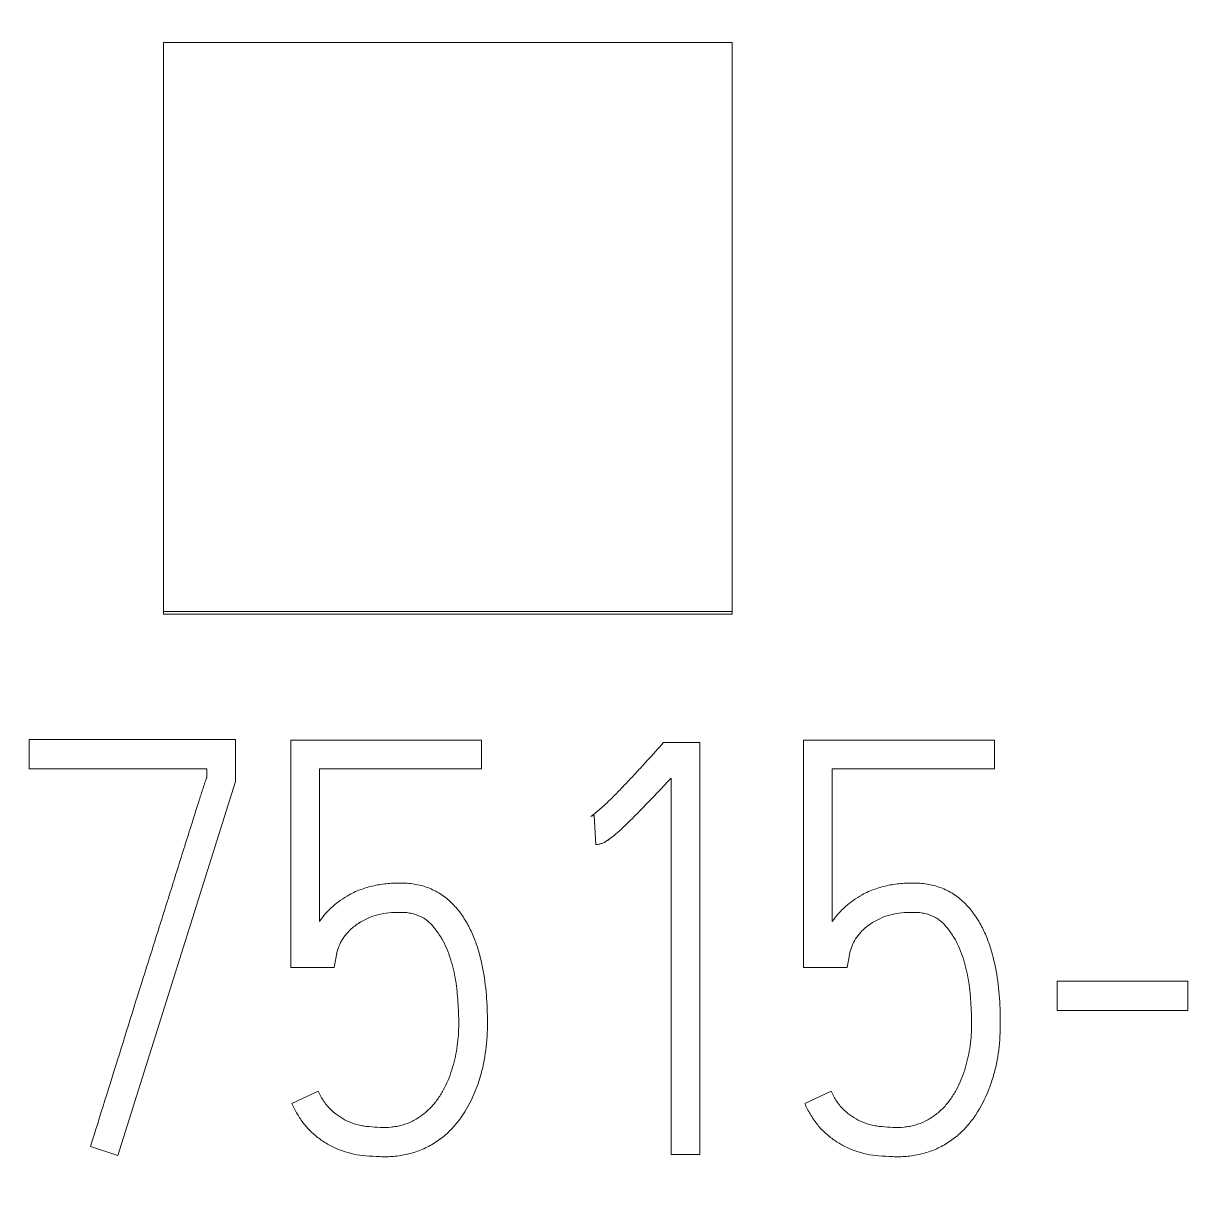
# Model space of a CAD drawing. Header units: millimetres. Extents: x 1359 to 3577, y 1333 to 3557.
# Drawn here: x 2575.03 to 2579.568, y 3322.741 to 3327.255 of the extents above; entities that cross this region are included whole.
import ezdxf

# ---------------------------------------------------------------- set-up
doc = ezdxf.new("R2010")
doc.units = ezdxf.units.MM
doc.set_wipeout_variables(frame=1)
doc.layers.add('000-PI-Oprema', color=30, linetype='Continuous', lineweight=5)
doc.layers.add('002-PI-Kabelska kanalica', color=150, linetype='Continuous')

# ---------------------------------------------------------------- blocks, each defined once
blk = doc.blocks.new('6ES7515-2AN03-0AB0')
blk.add_wipeout([(49766.6555, 38535.9127), (49836.4555, 38535.9127), (49836.4555, 38388.9127), (49766.6555, 38388.9127)])
at = {"layer": '000-PI-Oprema', "color": 0, "linetype": 'ByBlock', "lineweight": 0}
for p, q in [((49785.6555, 38533.0114), (49785.6555, 38530.8111)), ((49787.8555, 38533.0114), (49785.6555, 38533.0114)), ((49785.6555, 38533.0114), (49785.6555, 38530.8111)), ((49787.8555, 38533.0114), (49785.6555, 38533.0114)), ((49787.8555, 38530.8111), (49787.8555, 38533.0114)), ((49787.8555, 38530.8111), (49787.8555, 38533.0114)), ((49785.6555, 38530.8111), (49785.6555, 38530.8)), ((49785.6555, 38530.8111), (49787.8555, 38530.8111)), ((49785.6555, 38530.8111), (49785.6555, 38530.8)), ((49785.6555, 38530.8111), (49787.8555, 38530.8111)), ((49787.8555, 38530.8), (49785.6555, 38530.8)), ((49787.8555, 38530.8), (49785.6555, 38530.8)), ((49787.8555, 38530.8111), (49787.8555, 38530.8)), ((49787.8555, 38530.8111), (49787.8555, 38530.8)), ((49785.1359, 38530.3151), (49785.1359, 38530.2017)), ((49785.9349, 38530.3151), (49785.1359, 38530.3151)), ((49785.1359, 38530.3151), (49785.1359, 38530.2017)), ((49785.9349, 38530.3151), (49785.1359, 38530.3151)), ((49785.9349, 38530.153), (49785.9349, 38530.3151)), ((49785.9349, 38530.153), (49785.9349, 38530.3151)), ((49786.1479, 38530.3127), (49786.1479, 38529.4341)), ((49786.8868, 38530.3127), (49786.1479, 38530.3127)), ((49786.1479, 38530.3127), (49786.1479, 38529.4341)), ((49786.8868, 38530.3127), (49786.1479, 38530.3127)), ((49786.8868, 38530.2017), (49786.8868, 38530.3127)), ((49786.8868, 38530.2017), (49786.8868, 38530.3127)), ((49787.5908, 38530.3042), (49787.5753, 38530.2863)), ((49787.5908, 38530.3042), (49787.5753, 38530.2863)), ((49787.7306, 38530.3042), (49787.5908, 38530.3042)), ((49787.7306, 38530.3042), (49787.5908, 38530.3042)), ((49787.7306, 38528.7107), (49787.7306, 38530.3041)), ((49787.7306, 38528.7107), (49787.7306, 38530.3041)), ((49788.1321, 38530.3127), (49788.1321, 38529.4341)), ((49788.871, 38530.3127), (49788.1321, 38530.3127)), ((49788.1321, 38530.3127), (49788.1321, 38529.4341)), ((49788.871, 38530.3127), (49788.1321, 38530.3127)), ((49788.871, 38530.2017), (49788.871, 38530.3127)), ((49788.871, 38530.2017), (49788.871, 38530.3127)), ((49785.1359, 38530.2017), (49785.824, 38530.2017)), ((49785.1359, 38530.2017), (49785.824, 38530.2017)), ((49785.824, 38530.2017), (49785.824, 38530.1709)), ((49785.824, 38530.2017), (49785.824, 38530.1709)), ((49786.2589, 38529.6116), (49786.2589, 38530.2017)), ((49786.2589, 38530.2017), (49786.8868, 38530.2017)), ((49786.2589, 38529.6116), (49786.2589, 38530.2017)), ((49786.2589, 38530.2017), (49786.8868, 38530.2017)), ((49788.2431, 38529.6116), (49788.2431, 38530.2017)), ((49788.2431, 38530.2017), (49788.871, 38530.2017)), ((49788.2431, 38529.6116), (49788.2431, 38530.2017)), ((49788.2431, 38530.2017), (49788.871, 38530.2017)), ((49785.4797, 38528.7062), (49785.9349, 38530.153)), ((49785.4797, 38528.7062), (49785.9349, 38530.153)), ((49787.6196, 38530.1664), (49787.6196, 38528.7107)), ((49787.6196, 38530.1664), (49787.6196, 38528.7107)), ((49787.3087, 38530.0176), (49787.3221, 38530.0221)), ((49787.3087, 38530.0176), (49787.3221, 38530.0221)), ((49787.3221, 38530.0221), (49787.329, 38529.9091)), ((49787.3221, 38530.0221), (49787.329, 38529.9091)), ((49786.3166, 38529.4341), (49786.3255, 38529.4828)), ((49786.3166, 38529.4341), (49786.3255, 38529.4828)), ((49788.3008, 38529.4341), (49788.3098, 38529.4828)), ((49788.3008, 38529.4341), (49788.3098, 38529.4828)), ((49786.1479, 38529.4341), (49786.3166, 38529.4341)), ((49786.1479, 38529.4341), (49786.3166, 38529.4341)), ((49788.1321, 38529.4341), (49788.3008, 38529.4341)), ((49788.1321, 38529.4341), (49788.3008, 38529.4341)), ((49789.1133, 38529.3808), (49789.1133, 38529.2674)), ((49789.6193, 38529.3808), (49789.1133, 38529.3808)), ((49789.1133, 38529.3808), (49789.1133, 38529.2674)), ((49789.6193, 38529.3808), (49789.1133, 38529.3808)), ((49789.6193, 38529.2674), (49789.6193, 38529.3808)), ((49789.6193, 38529.2674), (49789.6193, 38529.3808)), ((49789.1133, 38529.2674), (49789.6193, 38529.2674)), ((49789.1133, 38529.2674), (49789.6193, 38529.2674)), ((49786.2544, 38528.9549), (49786.1524, 38528.9082)), ((49786.2544, 38528.9549), (49786.1524, 38528.9082)), ((49788.2386, 38528.9549), (49788.1366, 38528.9082)), ((49788.2386, 38528.9549), (49788.1366, 38528.9082)), ((49785.3732, 38528.7415), (49785.4797, 38528.7062)), ((49785.3732, 38528.7415), (49785.4797, 38528.7062)), ((49787.6196, 38528.7107), (49787.7306, 38528.7107)), ((49787.6196, 38528.7107), (49787.7306, 38528.7107))]:
    blk.add_line(p, q, dxfattribs=at)
for points, knots in [([(49787.5753, 38530.2863), (49787.5541, 38530.2628), (49787.5328, 38530.2395), (49787.5008, 38530.2047), (49787.4901, 38530.193), (49787.4686, 38530.1699), (49787.4577, 38530.1584), (49787.436, 38530.1355), (49787.425, 38530.1241), (49787.403, 38530.1014), (49787.3919, 38530.0902), (49787.3749, 38530.0738), (49787.3691, 38530.0684), (49787.3575, 38530.0577), (49787.3516, 38530.0525), (49787.3397, 38530.0421), (49787.3338, 38530.037), (49787.3247, 38530.0294), (49787.3216, 38530.0269), (49787.3153, 38530.022), (49787.3122, 38530.0197), (49787.3087, 38530.0176)], [0, 0, 0, 0, 0.25, 0.25, 0.375, 0.375, 0.5, 0.5, 0.625, 0.625, 0.75, 0.75, 0.8125, 0.8125, 0.875, 0.875, 0.9375, 0.9375, 0.96875, 0.96875, 1, 1, 1, 1]), ([(49787.5753, 38530.2863), (49787.5541, 38530.2628), (49787.5328, 38530.2395), (49787.5008, 38530.2047), (49787.4901, 38530.193), (49787.4686, 38530.1699), (49787.4577, 38530.1584), (49787.436, 38530.1355), (49787.425, 38530.1241), (49787.403, 38530.1014), (49787.3919, 38530.0902), (49787.3749, 38530.0738), (49787.3691, 38530.0684), (49787.3575, 38530.0577), (49787.3516, 38530.0525), (49787.3397, 38530.0421), (49787.3338, 38530.037), (49787.3247, 38530.0294), (49787.3216, 38530.0269), (49787.3153, 38530.022), (49787.3122, 38530.0197), (49787.3087, 38530.0176)], [0, 0, 0, 0, 0.25, 0.25, 0.375, 0.375, 0.5, 0.5, 0.625, 0.625, 0.75, 0.75, 0.8125, 0.8125, 0.875, 0.875, 0.9375, 0.9375, 0.96875, 0.96875, 1, 1, 1, 1]), ([(49785.824, 38530.1709), (49785.8235, 38530.17), (49785.8232, 38530.1691), (49785.8225, 38530.1672), (49785.8215, 38530.1645), (49785.8193, 38530.158), (49785.8149, 38530.1451), (49785.8064, 38530.1191), (49785.7992, 38530.0968), (49785.785, 38530.0522), (49785.7756, 38530.0224), (49785.7569, 38529.9629), (49785.7474, 38529.9331), (49785.7286, 38529.8736), (49785.7192, 38529.8438), (49785.6912, 38529.7544), (49785.6723, 38529.6949), (49785.6349, 38529.5757), (49785.6162, 38529.5162), (49785.5597, 38529.3375), (49785.5225, 38529.2183), (49785.448, 38528.9799), (49785.4108, 38528.8607), (49785.3732, 38528.7415)], [0, 0, 0, 0, 0.001953, 0.001953, 0.003906, 0.007813, 0.015625, 0.03125, 0.0625, 0.0625, 0.125, 0.125, 0.1875, 0.1875, 0.25, 0.25, 0.375, 0.375, 0.5, 0.5, 0.75, 0.75, 1, 1, 1, 1]), ([(49785.824, 38530.1709), (49785.8235, 38530.17), (49785.8232, 38530.1691), (49785.8225, 38530.1672), (49785.8215, 38530.1645), (49785.8193, 38530.158), (49785.8149, 38530.1451), (49785.8064, 38530.1191), (49785.7992, 38530.0968), (49785.785, 38530.0522), (49785.7756, 38530.0224), (49785.7569, 38529.9629), (49785.7474, 38529.9331), (49785.7286, 38529.8736), (49785.7192, 38529.8438), (49785.6912, 38529.7544), (49785.6723, 38529.6949), (49785.6349, 38529.5757), (49785.6162, 38529.5162), (49785.5597, 38529.3375), (49785.5225, 38529.2183), (49785.448, 38528.9799), (49785.4108, 38528.8607), (49785.3732, 38528.7415)], [0, 0, 0, 0, 0.001953, 0.001953, 0.003906, 0.007813, 0.015625, 0.03125, 0.0625, 0.0625, 0.125, 0.125, 0.1875, 0.1875, 0.25, 0.25, 0.375, 0.375, 0.5, 0.5, 0.75, 0.75, 1, 1, 1, 1]), ([(49787.3977, 38529.9433), (49787.4078, 38529.9516), (49787.4176, 38529.9604), (49787.4369, 38529.9782), (49787.4464, 38529.9873), (49787.4746, 38530.0147), (49787.4931, 38530.0333), (49787.548, 38530.0897), (49787.5839, 38530.1279), (49787.6196, 38530.1664)], [0, 0, 0, 0, 0.125, 0.125, 0.25, 0.25, 0.5, 0.5, 1, 1, 1, 1]), ([(49787.3977, 38529.9433), (49787.4078, 38529.9516), (49787.4176, 38529.9604), (49787.4369, 38529.9782), (49787.4464, 38529.9873), (49787.4746, 38530.0147), (49787.4931, 38530.0333), (49787.548, 38530.0897), (49787.5839, 38530.1279), (49787.6196, 38530.1664)], [0, 0, 0, 0, 0.125, 0.125, 0.25, 0.25, 0.5, 0.5, 1, 1, 1, 1]), ([(49787.329, 38529.9091), (49787.333, 38529.9091), (49787.3369, 38529.9097), (49787.3446, 38529.9113), (49787.3484, 38529.9124), (49787.3522, 38529.9136)], [0, 0, 0, 0, 0.5, 0.5, 1, 1, 1, 1]), ([(49787.329, 38529.9091), (49787.333, 38529.9091), (49787.3369, 38529.9097), (49787.3446, 38529.9113), (49787.3484, 38529.9124), (49787.3522, 38529.9136)], [0, 0, 0, 0, 0.5, 0.5, 1, 1, 1, 1]), ([(49787.3977, 38529.9433), (49787.3906, 38529.9376), (49787.3834, 38529.932), (49787.3723, 38529.9242), (49787.3685, 38529.9216), (49787.3626, 38529.9182), (49787.3606, 38529.9171), (49787.3565, 38529.9151), (49787.3544, 38529.9143), (49787.3522, 38529.9136)], [0, 0, 0, 0, 0.5, 0.5, 0.75, 0.75, 0.875, 0.875, 1, 1, 1, 1]), ([(49787.3522, 38529.9136), (49787.3544, 38529.9143), (49787.3565, 38529.9151), (49787.3606, 38529.9171), (49787.3626, 38529.9182), (49787.3685, 38529.9216), (49787.3723, 38529.9241), (49787.3834, 38529.932), (49787.3906, 38529.9376), (49787.3977, 38529.9433)], [0, 0, 0, 0, 0.125, 0.125, 0.25, 0.25, 0.5, 0.5, 1, 1, 1, 1]), ([(49787.3977, 38529.9433), (49787.3906, 38529.9376), (49787.3834, 38529.932), (49787.3723, 38529.9242), (49787.3685, 38529.9216), (49787.3626, 38529.9182), (49787.3606, 38529.9171), (49787.3565, 38529.9151), (49787.3544, 38529.9143), (49787.3522, 38529.9136)], [0, 0, 0, 0, 0.5, 0.5, 0.75, 0.75, 0.875, 0.875, 1, 1, 1, 1]), ([(49787.3522, 38529.9136), (49787.3544, 38529.9143), (49787.3565, 38529.9151), (49787.3606, 38529.9171), (49787.3626, 38529.9182), (49787.3685, 38529.9216), (49787.3723, 38529.9241), (49787.3834, 38529.932), (49787.3906, 38529.9376), (49787.3977, 38529.9433)], [0, 0, 0, 0, 0.125, 0.125, 0.25, 0.25, 0.5, 0.5, 1, 1, 1, 1]), ([(49786.4385, 38528.705), (49786.4564, 38528.7038), (49786.4744, 38528.7027), (49786.5012, 38528.7018), (49786.5101, 38528.7016), (49786.528, 38528.7019), (49786.5547, 38528.7032), (49786.5812, 38528.7073), (49786.6077, 38528.7134), (49786.6165, 38528.7158), (49786.6338, 38528.7213), (49786.6423, 38528.7243), (49786.6673, 38528.7344), (49786.6833, 38528.7424), (49786.7066, 38528.7563), (49786.7142, 38528.7613), (49786.7289, 38528.7719), (49786.7502, 38528.7885), (49786.7693, 38528.8074), (49786.793, 38528.8345), (49786.8039, 38528.849), (49786.8338, 38528.8938), (49786.85, 38528.9256), (49786.8699, 38528.9755), (49786.8758, 38528.9926), (49786.8861, 38529.0269), (49786.8904, 38529.0442), (49786.9012, 38529.0964), (49786.9056, 38529.1317), (49786.9087, 38529.1851), (49786.9092, 38529.203), (49786.9091, 38529.2388), (49786.9088, 38529.2567), (49786.9067, 38529.3102), (49786.9039, 38529.3457), (49786.8943, 38529.4163), (49786.8876, 38529.4513), (49786.8732, 38529.5034), (49786.8677, 38529.5206), (49786.855, 38529.5542), (49786.8479, 38529.5707), (49786.8316, 38529.6028), (49786.8224, 38529.6185), (49786.8022, 38529.6481), (49786.7911, 38529.6621), (49786.7726, 38529.6816), (49786.7662, 38529.6878), (49786.7526, 38529.6998), (49786.7454, 38529.7055), (49786.7232, 38529.7213), (49786.7076, 38529.7302), (49786.6827, 38529.7411), (49786.6741, 38529.7443), (49786.6567, 38529.7498), (49786.6479, 38529.7521), (49786.6213, 38529.7576), (49786.6032, 38529.7596), (49786.5758, 38529.7605), (49786.5667, 38529.7604), (49786.5486, 38529.7599), (49786.5395, 38529.7595), (49786.5125, 38529.7574), (49786.4768, 38529.7527), (49786.4418, 38529.7432), (49786.4072, 38529.731), (49786.3904, 38529.7237), (49786.3743, 38529.7149)], [0, 0, 0, 0, 0.03125, 0.03125, 0.046875, 0.046875, 0.0625, 0.09375, 0.09375, 0.109375, 0.109375, 0.125, 0.125, 0.15625, 0.15625, 0.171875, 0.171875, 0.1875, 0.21875, 0.21875, 0.25, 0.25, 0.3125, 0.3125, 0.34375, 0.34375, 0.375, 0.375, 0.4375, 0.4375, 0.46875, 0.46875, 0.5, 0.5, 0.5625, 0.5625, 0.625, 0.625, 0.65625, 0.65625, 0.6875, 0.6875, 0.71875, 0.71875, 0.75, 0.75, 0.765625, 0.765625, 0.78125, 0.78125, 0.8125, 0.8125, 0.828125, 0.828125, 0.84375, 0.84375, 0.875, 0.875, 0.890625, 0.890625, 0.90625, 0.90625, 0.9375, 0.96875, 0.96875, 1, 1, 1, 1]), ([(49786.4385, 38528.705), (49786.4564, 38528.7038), (49786.4744, 38528.7027), (49786.5012, 38528.7018), (49786.5101, 38528.7016), (49786.528, 38528.7019), (49786.5547, 38528.7032), (49786.5812, 38528.7073), (49786.6077, 38528.7134), (49786.6165, 38528.7158), (49786.6338, 38528.7213), (49786.6423, 38528.7243), (49786.6673, 38528.7344), (49786.6833, 38528.7424), (49786.7066, 38528.7563), (49786.7142, 38528.7613), (49786.7289, 38528.7719), (49786.7502, 38528.7885), (49786.7693, 38528.8074), (49786.793, 38528.8345), (49786.8039, 38528.849), (49786.8338, 38528.8938), (49786.85, 38528.9256), (49786.8699, 38528.9755), (49786.8758, 38528.9926), (49786.8861, 38529.0269), (49786.8904, 38529.0442), (49786.9012, 38529.0964), (49786.9056, 38529.1317), (49786.9087, 38529.1851), (49786.9092, 38529.203), (49786.9091, 38529.2388), (49786.9088, 38529.2567), (49786.9067, 38529.3102), (49786.9039, 38529.3457), (49786.8943, 38529.4163), (49786.8876, 38529.4513), (49786.8732, 38529.5034), (49786.8677, 38529.5206), (49786.855, 38529.5542), (49786.8479, 38529.5707), (49786.8316, 38529.6028), (49786.8224, 38529.6185), (49786.8022, 38529.6481), (49786.7911, 38529.6621), (49786.7726, 38529.6816), (49786.7662, 38529.6878), (49786.7526, 38529.6998), (49786.7454, 38529.7055), (49786.7232, 38529.7213), (49786.7076, 38529.7302), (49786.6827, 38529.7411), (49786.6741, 38529.7443), (49786.6567, 38529.7498), (49786.6479, 38529.7521), (49786.6213, 38529.7576), (49786.6032, 38529.7596), (49786.5758, 38529.7605), (49786.5667, 38529.7604), (49786.5486, 38529.7599), (49786.5395, 38529.7595), (49786.5125, 38529.7574), (49786.4768, 38529.7527), (49786.4418, 38529.7432), (49786.4072, 38529.731), (49786.3904, 38529.7237), (49786.3743, 38529.7149)], [0, 0, 0, 0, 0.03125, 0.03125, 0.046875, 0.046875, 0.0625, 0.09375, 0.09375, 0.109375, 0.109375, 0.125, 0.125, 0.15625, 0.15625, 0.171875, 0.171875, 0.1875, 0.21875, 0.21875, 0.25, 0.25, 0.3125, 0.3125, 0.34375, 0.34375, 0.375, 0.375, 0.4375, 0.4375, 0.46875, 0.46875, 0.5, 0.5, 0.5625, 0.5625, 0.625, 0.625, 0.65625, 0.65625, 0.6875, 0.6875, 0.71875, 0.71875, 0.75, 0.75, 0.765625, 0.765625, 0.78125, 0.78125, 0.8125, 0.8125, 0.828125, 0.828125, 0.84375, 0.84375, 0.875, 0.875, 0.890625, 0.890625, 0.90625, 0.90625, 0.9375, 0.96875, 0.96875, 1, 1, 1, 1]), ([(49788.4227, 38528.705), (49788.4407, 38528.7038), (49788.4586, 38528.7027), (49788.4854, 38528.7018), (49788.4944, 38528.7016), (49788.5122, 38528.7019), (49788.5389, 38528.7032), (49788.5655, 38528.7073), (49788.5919, 38528.7134), (49788.6007, 38528.7158), (49788.618, 38528.7213), (49788.6265, 38528.7243), (49788.6515, 38528.7344), (49788.6676, 38528.7424), (49788.6908, 38528.7563), (49788.6984, 38528.7613), (49788.7131, 38528.7719), (49788.7345, 38528.7885), (49788.7536, 38528.8074), (49788.7772, 38528.8345), (49788.7882, 38528.849), (49788.8181, 38528.8938), (49788.8342, 38528.9256), (49788.8541, 38528.9755), (49788.86, 38528.9926), (49788.8703, 38529.0269), (49788.8747, 38529.0442), (49788.8855, 38529.0964), (49788.8898, 38529.1317), (49788.893, 38529.1851), (49788.8934, 38529.203), (49788.8934, 38529.2388), (49788.893, 38529.2567), (49788.8909, 38529.3102), (49788.8881, 38529.3457), (49788.8785, 38529.4163), (49788.8718, 38529.4513), (49788.8574, 38529.5034), (49788.8519, 38529.5206), (49788.8392, 38529.5542), (49788.8321, 38529.5707), (49788.8158, 38529.6028), (49788.8066, 38529.6185), (49788.7864, 38529.6481), (49788.7753, 38529.6621), (49788.7568, 38529.6816), (49788.7504, 38529.6878), (49788.7368, 38529.6998), (49788.7296, 38529.7055), (49788.7075, 38529.7213), (49788.6918, 38529.7302), (49788.6669, 38529.7411), (49788.6583, 38529.7443), (49788.6409, 38529.7498), (49788.6321, 38529.7521), (49788.6055, 38529.7576), (49788.5875, 38529.7596), (49788.5601, 38529.7605), (49788.5509, 38529.7604), (49788.5328, 38529.7599), (49788.5238, 38529.7595), (49788.4967, 38529.7574), (49788.461, 38529.7527), (49788.426, 38529.7432), (49788.3914, 38529.731), (49788.3746, 38529.7237), (49788.3585, 38529.7149)], [0, 0, 0, 0, 0.03125, 0.03125, 0.046875, 0.046875, 0.0625, 0.09375, 0.09375, 0.109375, 0.109375, 0.125, 0.125, 0.15625, 0.15625, 0.171875, 0.171875, 0.1875, 0.21875, 0.21875, 0.25, 0.25, 0.3125, 0.3125, 0.34375, 0.34375, 0.375, 0.375, 0.4375, 0.4375, 0.46875, 0.46875, 0.5, 0.5, 0.5625, 0.5625, 0.625, 0.625, 0.65625, 0.65625, 0.6875, 0.6875, 0.71875, 0.71875, 0.75, 0.75, 0.765625, 0.765625, 0.78125, 0.78125, 0.8125, 0.8125, 0.828125, 0.828125, 0.84375, 0.84375, 0.875, 0.875, 0.890625, 0.890625, 0.90625, 0.90625, 0.9375, 0.96875, 0.96875, 1, 1, 1, 1]), ([(49788.4227, 38528.705), (49788.4407, 38528.7038), (49788.4586, 38528.7027), (49788.4854, 38528.7018), (49788.4944, 38528.7016), (49788.5122, 38528.7019), (49788.5389, 38528.7032), (49788.5655, 38528.7073), (49788.5919, 38528.7134), (49788.6007, 38528.7158), (49788.618, 38528.7213), (49788.6265, 38528.7243), (49788.6515, 38528.7344), (49788.6676, 38528.7424), (49788.6908, 38528.7563), (49788.6984, 38528.7613), (49788.7131, 38528.7719), (49788.7345, 38528.7885), (49788.7536, 38528.8074), (49788.7772, 38528.8345), (49788.7882, 38528.849), (49788.8181, 38528.8938), (49788.8342, 38528.9256), (49788.8541, 38528.9755), (49788.86, 38528.9926), (49788.8703, 38529.0269), (49788.8747, 38529.0442), (49788.8855, 38529.0964), (49788.8898, 38529.1317), (49788.893, 38529.1851), (49788.8934, 38529.203), (49788.8934, 38529.2388), (49788.893, 38529.2567), (49788.8909, 38529.3102), (49788.8881, 38529.3457), (49788.8785, 38529.4163), (49788.8718, 38529.4513), (49788.8574, 38529.5034), (49788.8519, 38529.5206), (49788.8392, 38529.5542), (49788.8321, 38529.5707), (49788.8158, 38529.6028), (49788.8066, 38529.6185), (49788.7864, 38529.6481), (49788.7753, 38529.6621), (49788.7568, 38529.6816), (49788.7504, 38529.6878), (49788.7368, 38529.6998), (49788.7296, 38529.7055), (49788.7075, 38529.7213), (49788.6918, 38529.7302), (49788.6669, 38529.7411), (49788.6583, 38529.7443), (49788.6409, 38529.7498), (49788.6321, 38529.7521), (49788.6055, 38529.7576), (49788.5875, 38529.7596), (49788.5601, 38529.7605), (49788.5509, 38529.7604), (49788.5328, 38529.7599), (49788.5238, 38529.7595), (49788.4967, 38529.7574), (49788.461, 38529.7527), (49788.426, 38529.7432), (49788.3914, 38529.731), (49788.3746, 38529.7237), (49788.3585, 38529.7149)], [0, 0, 0, 0, 0.03125, 0.03125, 0.046875, 0.046875, 0.0625, 0.09375, 0.09375, 0.109375, 0.109375, 0.125, 0.125, 0.15625, 0.15625, 0.171875, 0.171875, 0.1875, 0.21875, 0.21875, 0.25, 0.25, 0.3125, 0.3125, 0.34375, 0.34375, 0.375, 0.375, 0.4375, 0.4375, 0.46875, 0.46875, 0.5, 0.5, 0.5625, 0.5625, 0.625, 0.625, 0.65625, 0.65625, 0.6875, 0.6875, 0.71875, 0.71875, 0.75, 0.75, 0.765625, 0.765625, 0.78125, 0.78125, 0.8125, 0.8125, 0.828125, 0.828125, 0.84375, 0.84375, 0.875, 0.875, 0.890625, 0.890625, 0.90625, 0.90625, 0.9375, 0.96875, 0.96875, 1, 1, 1, 1]), ([(49786.3743, 38529.7149), (49786.3516, 38529.702), (49786.3301, 38529.687), (49786.301, 38529.661), (49786.2917, 38529.6518), (49786.2744, 38529.6324), (49786.2664, 38529.6223), (49786.2589, 38529.6116)], [0, 0, 0, 0, 0.5, 0.5, 0.75, 0.75, 1, 1, 1, 1]), ([(49786.3743, 38529.7149), (49786.3516, 38529.702), (49786.3301, 38529.687), (49786.301, 38529.661), (49786.2917, 38529.6518), (49786.2744, 38529.6324), (49786.2664, 38529.6223), (49786.2589, 38529.6116)], [0, 0, 0, 0, 0.5, 0.5, 0.75, 0.75, 1, 1, 1, 1]), ([(49788.3585, 38529.7149), (49788.3358, 38529.702), (49788.3143, 38529.687), (49788.2852, 38529.661), (49788.276, 38529.6518), (49788.2587, 38529.6324), (49788.2506, 38529.6223), (49788.2431, 38529.6116)], [0, 0, 0, 0, 0.5, 0.5, 0.75, 0.75, 1, 1, 1, 1]), ([(49788.3585, 38529.7149), (49788.3358, 38529.702), (49788.3143, 38529.687), (49788.2852, 38529.661), (49788.276, 38529.6518), (49788.2587, 38529.6324), (49788.2506, 38529.6223), (49788.2431, 38529.6116)], [0, 0, 0, 0, 0.5, 0.5, 0.75, 0.75, 1, 1, 1, 1]), ([(49786.4454, 38529.6238), (49786.4584, 38529.63), (49786.4719, 38529.6344), (49786.4994, 38529.6411), (49786.5136, 38529.6434), (49786.5419, 38529.6463), (49786.5561, 38529.6469), (49786.5774, 38529.647), (49786.5846, 38529.6469), (49786.5988, 38529.6457), (49786.6059, 38529.6447), (49786.627, 38529.6406), (49786.6405, 38529.6361), (49786.6662, 38529.6229), (49786.6776, 38529.6146), (49786.6928, 38529.5995), (49786.6975, 38529.5941), (49786.7067, 38529.5831), (49786.7197, 38529.5662), (49786.731, 38529.5482), (49786.7446, 38529.5232), (49786.7506, 38529.5101), (49786.7609, 38529.4838), (49786.7652, 38529.4703), (49786.7772, 38529.4298), (49786.7833, 38529.4023), (49786.7886, 38529.3672), (49786.7895, 38529.3602), (49786.7911, 38529.3461), (49786.7918, 38529.339), (49786.7937, 38529.3179), (49786.7948, 38529.3038), (49786.7966, 38529.2757), (49786.7973, 38529.2616), (49786.7982, 38529.2334), (49786.7984, 38529.2193), (49786.7975, 38529.177), (49786.7952, 38529.1488), (49786.7864, 38529.0924), (49786.78, 38529.0647), (49786.7671, 38529.0242), (49786.7622, 38529.0108), (49786.7511, 38528.9845), (49786.7449, 38528.9715), (49786.7312, 38528.9466), (49786.7238, 38528.9345), (49786.7114, 38528.9172), (49786.707, 38528.9115), (49786.6978, 38528.9006), (49786.6929, 38528.8952), (49786.6778, 38528.8798), (49786.6616, 38528.8658), (49786.6438, 38528.8538), (49786.6316, 38528.8462), (49786.6253, 38528.8426), (49786.606, 38528.8329), (49786.586, 38528.8253), (49786.5652, 38528.8205), (49786.551, 38528.8179), (49786.5438, 38528.8169), (49786.5223, 38528.8149), (49786.508, 38528.8149), (49786.4794, 38528.8158), (49786.4652, 38528.8168), (49786.4439, 38528.8188), (49786.4367, 38528.8196), (49786.4226, 38528.8217), (49786.4155, 38528.8231), (49786.3944, 38528.8284), (49786.3808, 38528.8332), (49786.3678, 38528.8395)], [0, 0, 0, 0, 0.03125, 0.03125, 0.0625, 0.0625, 0.09375, 0.09375, 0.109375, 0.109375, 0.125, 0.125, 0.15625, 0.15625, 0.1875, 0.1875, 0.203125, 0.203125, 0.21875, 0.25, 0.25, 0.28125, 0.28125, 0.3125, 0.3125, 0.375, 0.375, 0.390625, 0.390625, 0.40625, 0.40625, 0.4375, 0.4375, 0.46875, 0.46875, 0.5, 0.5, 0.5625, 0.5625, 0.625, 0.625, 0.65625, 0.65625, 0.6875, 0.6875, 0.71875, 0.71875, 0.734375, 0.734375, 0.75, 0.75, 0.78125, 0.796875, 0.796875, 0.8125, 0.8125, 0.84375, 0.859375, 0.859375, 0.875, 0.875, 0.90625, 0.90625, 0.9375, 0.9375, 0.953125, 0.953125, 0.96875, 0.96875, 1, 1, 1, 1]), ([(49786.4454, 38529.6238), (49786.4584, 38529.63), (49786.4719, 38529.6344), (49786.4994, 38529.6411), (49786.5136, 38529.6434), (49786.5419, 38529.6463), (49786.5561, 38529.6469), (49786.5774, 38529.647), (49786.5846, 38529.6469), (49786.5988, 38529.6457), (49786.6059, 38529.6447), (49786.627, 38529.6406), (49786.6405, 38529.6361), (49786.6662, 38529.6229), (49786.6776, 38529.6146), (49786.6928, 38529.5995), (49786.6975, 38529.5941), (49786.7067, 38529.5831), (49786.7197, 38529.5662), (49786.731, 38529.5482), (49786.7446, 38529.5232), (49786.7506, 38529.5101), (49786.7609, 38529.4838), (49786.7652, 38529.4703), (49786.7772, 38529.4298), (49786.7833, 38529.4023), (49786.7886, 38529.3672), (49786.7895, 38529.3602), (49786.7911, 38529.3461), (49786.7918, 38529.339), (49786.7937, 38529.3179), (49786.7948, 38529.3038), (49786.7966, 38529.2757), (49786.7973, 38529.2616), (49786.7982, 38529.2334), (49786.7984, 38529.2193), (49786.7975, 38529.177), (49786.7952, 38529.1488), (49786.7864, 38529.0924), (49786.78, 38529.0647), (49786.7671, 38529.0242), (49786.7622, 38529.0108), (49786.7511, 38528.9845), (49786.7449, 38528.9715), (49786.7312, 38528.9466), (49786.7238, 38528.9345), (49786.7114, 38528.9172), (49786.707, 38528.9115), (49786.6978, 38528.9006), (49786.6929, 38528.8952), (49786.6778, 38528.8798), (49786.6616, 38528.8658), (49786.6438, 38528.8538), (49786.6316, 38528.8462), (49786.6253, 38528.8426), (49786.606, 38528.8329), (49786.586, 38528.8253), (49786.5652, 38528.8205), (49786.551, 38528.8179), (49786.5438, 38528.8169), (49786.5223, 38528.8149), (49786.508, 38528.8149), (49786.4794, 38528.8158), (49786.4652, 38528.8168), (49786.4439, 38528.8188), (49786.4367, 38528.8196), (49786.4226, 38528.8217), (49786.4155, 38528.8231), (49786.3944, 38528.8284), (49786.3808, 38528.8332), (49786.3678, 38528.8395)], [0, 0, 0, 0, 0.03125, 0.03125, 0.0625, 0.0625, 0.09375, 0.09375, 0.109375, 0.109375, 0.125, 0.125, 0.15625, 0.15625, 0.1875, 0.1875, 0.203125, 0.203125, 0.21875, 0.25, 0.25, 0.28125, 0.28125, 0.3125, 0.3125, 0.375, 0.375, 0.390625, 0.390625, 0.40625, 0.40625, 0.4375, 0.4375, 0.46875, 0.46875, 0.5, 0.5, 0.5625, 0.5625, 0.625, 0.625, 0.65625, 0.65625, 0.6875, 0.6875, 0.71875, 0.71875, 0.734375, 0.734375, 0.75, 0.75, 0.78125, 0.796875, 0.796875, 0.8125, 0.8125, 0.84375, 0.859375, 0.859375, 0.875, 0.875, 0.90625, 0.90625, 0.9375, 0.9375, 0.953125, 0.953125, 0.96875, 0.96875, 1, 1, 1, 1]), ([(49788.4296, 38529.6238), (49788.4426, 38529.63), (49788.4561, 38529.6344), (49788.4836, 38529.6411), (49788.4978, 38529.6434), (49788.5262, 38529.6463), (49788.5404, 38529.6469), (49788.5617, 38529.647), (49788.5688, 38529.6469), (49788.583, 38529.6457), (49788.5902, 38529.6447), (49788.6112, 38529.6406), (49788.6248, 38529.6361), (49788.6504, 38529.6229), (49788.6618, 38529.6146), (49788.677, 38529.5995), (49788.6818, 38529.5941), (49788.6909, 38529.5831), (49788.7039, 38529.5662), (49788.7152, 38529.5482), (49788.7288, 38529.5232), (49788.7348, 38529.5101), (49788.7451, 38529.4838), (49788.7495, 38529.4703), (49788.7614, 38529.4298), (49788.7675, 38529.4023), (49788.7728, 38529.3672), (49788.7737, 38529.3602), (49788.7754, 38529.3461), (49788.776, 38529.339), (49788.7779, 38529.3179), (49788.779, 38529.3038), (49788.7808, 38529.2757), (49788.7815, 38529.2616), (49788.7824, 38529.2334), (49788.7826, 38529.2193), (49788.7818, 38529.177), (49788.7794, 38529.1488), (49788.7706, 38529.0924), (49788.7642, 38529.0647), (49788.7513, 38529.0242), (49788.7464, 38529.0108), (49788.7353, 38528.9845), (49788.7291, 38528.9715), (49788.7155, 38528.9466), (49788.708, 38528.9345), (49788.6956, 38528.9172), (49788.6912, 38528.9115), (49788.682, 38528.9006), (49788.6771, 38528.8952), (49788.662, 38528.8798), (49788.6458, 38528.8658), (49788.6281, 38528.8538), (49788.6159, 38528.8462), (49788.6095, 38528.8426), (49788.5902, 38528.8329), (49788.5703, 38528.8253), (49788.5494, 38528.8205), (49788.5353, 38528.8179), (49788.5281, 38528.8169), (49788.5065, 38528.8149), (49788.4922, 38528.8149), (49788.4637, 38528.8158), (49788.4494, 38528.8168), (49788.4281, 38528.8188), (49788.421, 38528.8196), (49788.4068, 38528.8217), (49788.3997, 38528.8231), (49788.3786, 38528.8284), (49788.3651, 38528.8332), (49788.352, 38528.8395)], [0, 0, 0, 0, 0.03125, 0.03125, 0.0625, 0.0625, 0.09375, 0.09375, 0.109375, 0.109375, 0.125, 0.125, 0.15625, 0.15625, 0.1875, 0.1875, 0.203125, 0.203125, 0.21875, 0.25, 0.25, 0.28125, 0.28125, 0.3125, 0.3125, 0.375, 0.375, 0.390625, 0.390625, 0.40625, 0.40625, 0.4375, 0.4375, 0.46875, 0.46875, 0.5, 0.5, 0.5625, 0.5625, 0.625, 0.625, 0.65625, 0.65625, 0.6875, 0.6875, 0.71875, 0.71875, 0.734375, 0.734375, 0.75, 0.75, 0.78125, 0.796875, 0.796875, 0.8125, 0.8125, 0.84375, 0.859375, 0.859375, 0.875, 0.875, 0.90625, 0.90625, 0.9375, 0.9375, 0.953125, 0.953125, 0.96875, 0.96875, 1, 1, 1, 1]), ([(49788.4296, 38529.6238), (49788.4426, 38529.63), (49788.4561, 38529.6344), (49788.4836, 38529.6411), (49788.4978, 38529.6434), (49788.5262, 38529.6463), (49788.5404, 38529.6469), (49788.5617, 38529.647), (49788.5688, 38529.6469), (49788.583, 38529.6457), (49788.5902, 38529.6447), (49788.6112, 38529.6406), (49788.6248, 38529.6361), (49788.6504, 38529.6229), (49788.6618, 38529.6146), (49788.677, 38529.5995), (49788.6818, 38529.5941), (49788.6909, 38529.5831), (49788.7039, 38529.5662), (49788.7152, 38529.5482), (49788.7288, 38529.5232), (49788.7348, 38529.5101), (49788.7451, 38529.4838), (49788.7495, 38529.4703), (49788.7614, 38529.4298), (49788.7675, 38529.4023), (49788.7728, 38529.3672), (49788.7737, 38529.3602), (49788.7754, 38529.3461), (49788.776, 38529.339), (49788.7779, 38529.3179), (49788.779, 38529.3038), (49788.7808, 38529.2757), (49788.7815, 38529.2616), (49788.7824, 38529.2334), (49788.7826, 38529.2193), (49788.7818, 38529.177), (49788.7794, 38529.1488), (49788.7706, 38529.0924), (49788.7642, 38529.0647), (49788.7513, 38529.0242), (49788.7464, 38529.0108), (49788.7353, 38528.9845), (49788.7291, 38528.9715), (49788.7155, 38528.9466), (49788.708, 38528.9345), (49788.6956, 38528.9172), (49788.6912, 38528.9115), (49788.682, 38528.9006), (49788.6771, 38528.8952), (49788.662, 38528.8798), (49788.6458, 38528.8658), (49788.6281, 38528.8538), (49788.6159, 38528.8462), (49788.6095, 38528.8426), (49788.5902, 38528.8329), (49788.5703, 38528.8253), (49788.5494, 38528.8205), (49788.5353, 38528.8179), (49788.5281, 38528.8169), (49788.5065, 38528.8149), (49788.4922, 38528.8149), (49788.4637, 38528.8158), (49788.4494, 38528.8168), (49788.4281, 38528.8188), (49788.421, 38528.8196), (49788.4068, 38528.8217), (49788.3997, 38528.8231), (49788.3786, 38528.8284), (49788.3651, 38528.8332), (49788.352, 38528.8395)], [0, 0, 0, 0, 0.03125, 0.03125, 0.0625, 0.0625, 0.09375, 0.09375, 0.109375, 0.109375, 0.125, 0.125, 0.15625, 0.15625, 0.1875, 0.1875, 0.203125, 0.203125, 0.21875, 0.25, 0.25, 0.28125, 0.28125, 0.3125, 0.3125, 0.375, 0.375, 0.390625, 0.390625, 0.40625, 0.40625, 0.4375, 0.4375, 0.46875, 0.46875, 0.5, 0.5, 0.5625, 0.5625, 0.625, 0.625, 0.65625, 0.65625, 0.6875, 0.6875, 0.71875, 0.71875, 0.734375, 0.734375, 0.75, 0.75, 0.78125, 0.796875, 0.796875, 0.8125, 0.8125, 0.84375, 0.859375, 0.859375, 0.875, 0.875, 0.90625, 0.90625, 0.9375, 0.9375, 0.953125, 0.953125, 0.96875, 0.96875, 1, 1, 1, 1]), ([(49786.3698, 38529.5706), (49786.3802, 38529.5821), (49786.3922, 38529.592), (49786.4179, 38529.6095), (49786.4315, 38529.617), (49786.4454, 38529.6238)], [0, 0, 0, 0, 0.5, 0.5, 1, 1, 1, 1]), ([(49786.4454, 38529.6238), (49786.4315, 38529.617), (49786.4178, 38529.6095), (49786.3922, 38529.592), (49786.3802, 38529.5822), (49786.3698, 38529.5706)], [0, 0, 0, 0, 0.5, 0.5, 1, 1, 1, 1]), ([(49786.3698, 38529.5706), (49786.3802, 38529.5821), (49786.3922, 38529.592), (49786.4179, 38529.6095), (49786.4315, 38529.617), (49786.4454, 38529.6238)], [0, 0, 0, 0, 0.5, 0.5, 1, 1, 1, 1]), ([(49786.4454, 38529.6238), (49786.4315, 38529.617), (49786.4178, 38529.6095), (49786.3922, 38529.592), (49786.3802, 38529.5822), (49786.3698, 38529.5706)], [0, 0, 0, 0, 0.5, 0.5, 1, 1, 1, 1]), ([(49788.3541, 38529.5706), (49788.3644, 38529.5821), (49788.3765, 38529.592), (49788.4021, 38529.6095), (49788.4157, 38529.617), (49788.4296, 38529.6238)], [0, 0, 0, 0, 0.5, 0.5, 1, 1, 1, 1]), ([(49788.4296, 38529.6238), (49788.4157, 38529.617), (49788.4021, 38529.6095), (49788.3764, 38529.592), (49788.3644, 38529.5822), (49788.3541, 38529.5706)], [0, 0, 0, 0, 0.5, 0.5, 1, 1, 1, 1]), ([(49788.3541, 38529.5706), (49788.3644, 38529.5821), (49788.3765, 38529.592), (49788.4021, 38529.6095), (49788.4157, 38529.617), (49788.4296, 38529.6238)], [0, 0, 0, 0, 0.5, 0.5, 1, 1, 1, 1]), ([(49788.4296, 38529.6238), (49788.4157, 38529.617), (49788.4021, 38529.6095), (49788.3764, 38529.592), (49788.3644, 38529.5822), (49788.3541, 38529.5706)], [0, 0, 0, 0, 0.5, 0.5, 1, 1, 1, 1]), ([(49786.3698, 38529.5706), (49786.3625, 38529.5623), (49786.3556, 38529.5536), (49786.3433, 38529.5352), (49786.338, 38529.5254), (49786.3345, 38529.5149)], [0, 0, 0, 0, 0.5, 0.5, 1, 1, 1, 1]), ([(49786.3345, 38529.5149), (49786.338, 38529.5254), (49786.3433, 38529.5352), (49786.3556, 38529.5536), (49786.3625, 38529.5623), (49786.3698, 38529.5706)], [0, 0, 0, 0, 0.5, 0.5, 1, 1, 1, 1]), ([(49786.3698, 38529.5706), (49786.3625, 38529.5623), (49786.3556, 38529.5536), (49786.3433, 38529.5352), (49786.338, 38529.5254), (49786.3345, 38529.5149)], [0, 0, 0, 0, 0.5, 0.5, 1, 1, 1, 1]), ([(49786.3345, 38529.5149), (49786.338, 38529.5254), (49786.3433, 38529.5352), (49786.3556, 38529.5536), (49786.3625, 38529.5623), (49786.3698, 38529.5706)], [0, 0, 0, 0, 0.5, 0.5, 1, 1, 1, 1]), ([(49788.3541, 38529.5706), (49788.3467, 38529.5623), (49788.3398, 38529.5536), (49788.3275, 38529.5352), (49788.3222, 38529.5254), (49788.3187, 38529.5149)], [0, 0, 0, 0, 0.5, 0.5, 1, 1, 1, 1]), ([(49788.3187, 38529.5149), (49788.3222, 38529.5254), (49788.3275, 38529.5352), (49788.3398, 38529.5536), (49788.3467, 38529.5623), (49788.3541, 38529.5706)], [0, 0, 0, 0, 0.5, 0.5, 1, 1, 1, 1]), ([(49788.3541, 38529.5706), (49788.3467, 38529.5623), (49788.3398, 38529.5536), (49788.3275, 38529.5352), (49788.3222, 38529.5254), (49788.3187, 38529.5149)], [0, 0, 0, 0, 0.5, 0.5, 1, 1, 1, 1]), ([(49788.3187, 38529.5149), (49788.3222, 38529.5254), (49788.3275, 38529.5352), (49788.3398, 38529.5536), (49788.3467, 38529.5623), (49788.3541, 38529.5706)], [0, 0, 0, 0, 0.5, 0.5, 1, 1, 1, 1]), ([(49786.3255, 38529.4828), (49786.3255, 38529.4842), (49786.3257, 38529.4856), (49786.3263, 38529.4883), (49786.3266, 38529.4897), (49786.3276, 38529.4937), (49786.3283, 38529.4964), (49786.3308, 38529.5044), (49786.3326, 38529.5097), (49786.3345, 38529.5149)], [0, 0, 0, 0, 0.125, 0.125, 0.25, 0.25, 0.5, 0.5, 1, 1, 1, 1]), ([(49786.3255, 38529.4828), (49786.3255, 38529.4842), (49786.3257, 38529.4856), (49786.3263, 38529.4883), (49786.3266, 38529.4897), (49786.3276, 38529.4937), (49786.3283, 38529.4964), (49786.3308, 38529.5044), (49786.3326, 38529.5097), (49786.3345, 38529.5149)], [0, 0, 0, 0, 0.125, 0.125, 0.25, 0.25, 0.5, 0.5, 1, 1, 1, 1]), ([(49788.3098, 38529.4828), (49788.3098, 38529.4842), (49788.31, 38529.4856), (49788.3105, 38529.4883), (49788.3108, 38529.4897), (49788.3118, 38529.4937), (49788.3126, 38529.4964), (49788.315, 38529.5044), (49788.3168, 38529.5097), (49788.3187, 38529.5149)], [0, 0, 0, 0, 0.125, 0.125, 0.25, 0.25, 0.5, 0.5, 1, 1, 1, 1]), ([(49788.3098, 38529.4828), (49788.3098, 38529.4842), (49788.31, 38529.4856), (49788.3105, 38529.4883), (49788.3108, 38529.4897), (49788.3118, 38529.4937), (49788.3126, 38529.4964), (49788.315, 38529.5044), (49788.3168, 38529.5097), (49788.3187, 38529.5149)], [0, 0, 0, 0, 0.125, 0.125, 0.25, 0.25, 0.5, 0.5, 1, 1, 1, 1]), ([(49786.3056, 38528.8818), (49786.2944, 38528.8918), (49786.2848, 38528.9034), (49786.2679, 38528.9282), (49786.2607, 38528.9413), (49786.2544, 38528.9549)], [0, 0, 0, 0, 0.5, 0.5, 1, 1, 1, 1]), ([(49786.3056, 38528.8818), (49786.2944, 38528.8918), (49786.2848, 38528.9034), (49786.2679, 38528.9282), (49786.2607, 38528.9413), (49786.2544, 38528.9549)], [0, 0, 0, 0, 0.5, 0.5, 1, 1, 1, 1]), ([(49788.2898, 38528.8818), (49788.2786, 38528.8918), (49788.269, 38528.9034), (49788.2522, 38528.9282), (49788.245, 38528.9413), (49788.2386, 38528.9549)], [0, 0, 0, 0, 0.5, 0.5, 1, 1, 1, 1]), ([(49788.2898, 38528.8818), (49788.2786, 38528.8918), (49788.269, 38528.9034), (49788.2522, 38528.9282), (49788.245, 38528.9413), (49788.2386, 38528.9549)], [0, 0, 0, 0, 0.5, 0.5, 1, 1, 1, 1]), ([(49786.1524, 38528.9082), (49786.1588, 38528.8941), (49786.1658, 38528.8804), (49786.1812, 38528.854), (49786.1896, 38528.8412), (49786.2084, 38528.8169), (49786.2189, 38528.8052), (49786.2359, 38528.7897), (49786.2418, 38528.7848), (49786.2538, 38528.7753), (49786.2599, 38528.7707), (49786.2787, 38528.7575), (49786.2918, 38528.7495), (49786.3125, 38528.7388), (49786.3195, 38528.7355), (49786.3337, 38528.7295), (49786.3409, 38528.7268), (49786.3627, 38528.7194), (49786.3775, 38528.7152), (49786.4076, 38528.7086), (49786.423, 38528.7062), (49786.4385, 38528.705)], [0, 0, 0, 0, 0.125, 0.125, 0.25, 0.25, 0.375, 0.375, 0.4375, 0.4375, 0.5, 0.5, 0.625, 0.625, 0.6875, 0.6875, 0.75, 0.75, 0.875, 0.875, 1, 1, 1, 1]), ([(49786.1524, 38528.9082), (49786.1588, 38528.8941), (49786.1658, 38528.8804), (49786.1812, 38528.854), (49786.1896, 38528.8412), (49786.2084, 38528.8169), (49786.2189, 38528.8052), (49786.2359, 38528.7897), (49786.2418, 38528.7848), (49786.2538, 38528.7753), (49786.2599, 38528.7707), (49786.2787, 38528.7575), (49786.2918, 38528.7495), (49786.3125, 38528.7388), (49786.3195, 38528.7355), (49786.3337, 38528.7295), (49786.3409, 38528.7268), (49786.3627, 38528.7194), (49786.3775, 38528.7152), (49786.4076, 38528.7086), (49786.423, 38528.7062), (49786.4385, 38528.705)], [0, 0, 0, 0, 0.125, 0.125, 0.25, 0.25, 0.375, 0.375, 0.4375, 0.4375, 0.5, 0.5, 0.625, 0.625, 0.6875, 0.6875, 0.75, 0.75, 0.875, 0.875, 1, 1, 1, 1]), ([(49788.1366, 38528.9082), (49788.143, 38528.8941), (49788.15, 38528.8804), (49788.1654, 38528.854), (49788.1739, 38528.8412), (49788.1927, 38528.8169), (49788.2032, 38528.8052), (49788.2201, 38528.7897), (49788.226, 38528.7848), (49788.238, 38528.7753), (49788.2442, 38528.7707), (49788.263, 38528.7575), (49788.276, 38528.7495), (49788.2967, 38528.7388), (49788.3037, 38528.7355), (49788.3179, 38528.7295), (49788.3251, 38528.7268), (49788.3469, 38528.7194), (49788.3617, 38528.7152), (49788.3919, 38528.7086), (49788.4073, 38528.7062), (49788.4227, 38528.705)], [0, 0, 0, 0, 0.125, 0.125, 0.25, 0.25, 0.375, 0.375, 0.4375, 0.4375, 0.5, 0.5, 0.625, 0.625, 0.6875, 0.6875, 0.75, 0.75, 0.875, 0.875, 1, 1, 1, 1]), ([(49788.1366, 38528.9082), (49788.143, 38528.8941), (49788.15, 38528.8804), (49788.1654, 38528.854), (49788.1739, 38528.8412), (49788.1927, 38528.8169), (49788.2032, 38528.8052), (49788.2201, 38528.7897), (49788.226, 38528.7848), (49788.238, 38528.7753), (49788.2442, 38528.7707), (49788.263, 38528.7575), (49788.276, 38528.7495), (49788.2967, 38528.7388), (49788.3037, 38528.7355), (49788.3179, 38528.7295), (49788.3251, 38528.7268), (49788.3469, 38528.7194), (49788.3617, 38528.7152), (49788.3919, 38528.7086), (49788.4073, 38528.7062), (49788.4227, 38528.705)], [0, 0, 0, 0, 0.125, 0.125, 0.25, 0.25, 0.375, 0.375, 0.4375, 0.4375, 0.5, 0.5, 0.625, 0.625, 0.6875, 0.6875, 0.75, 0.75, 0.875, 0.875, 1, 1, 1, 1]), ([(49786.3678, 38528.8395), (49786.3563, 38528.8447), (49786.3453, 38528.851), (49786.3245, 38528.8652), (49786.3148, 38528.8732), (49786.3056, 38528.8818)], [0, 0, 0, 0, 0.5, 0.5, 1, 1, 1, 1]), ([(49786.3678, 38528.8395), (49786.3563, 38528.8447), (49786.3453, 38528.851), (49786.3245, 38528.8652), (49786.3148, 38528.8732), (49786.3056, 38528.8818)], [0, 0, 0, 0, 0.5, 0.5, 1, 1, 1, 1]), ([(49788.352, 38528.8395), (49788.3405, 38528.8447), (49788.3296, 38528.851), (49788.3088, 38528.8652), (49788.299, 38528.8732), (49788.2898, 38528.8818)], [0, 0, 0, 0, 0.5, 0.5, 1, 1, 1, 1]), ([(49788.352, 38528.8395), (49788.3405, 38528.8447), (49788.3296, 38528.851), (49788.3088, 38528.8652), (49788.299, 38528.8732), (49788.2898, 38528.8818)], [0, 0, 0, 0, 0.5, 0.5, 1, 1, 1, 1])]:
    blk.add_open_spline(points, degree=3, knots=knots, dxfattribs=at)
blk = doc.blocks.new('6ES7590-1AB60-0AA0')
for p, q in [((4304.2302, 2988.4138), (4144.2302, 2988.4138)), ((4304.2302, 2988.3526), (4144.2302, 2988.3526))]:
    blk.add_line(p, q)

msp = doc.modelspace()

# ---------------------------------------------------------------- block references
msp.add_blockref('6ES7590-1AB60-0AA0', (-1597.6589, 337.6692))

# ---------------------------------------------------------------- next in the draw order: block references
at = {"layer": '002-PI-Kabelska kanalica', "color": 0, "linetype": 'ByBlock', "lineweight": 0}
msp.add_blockref('6ES7515-2AN03-0AB0', (-47210.0843, -35205.8297), dxfattribs=at)

doc.saveas('drawing.dxf')
